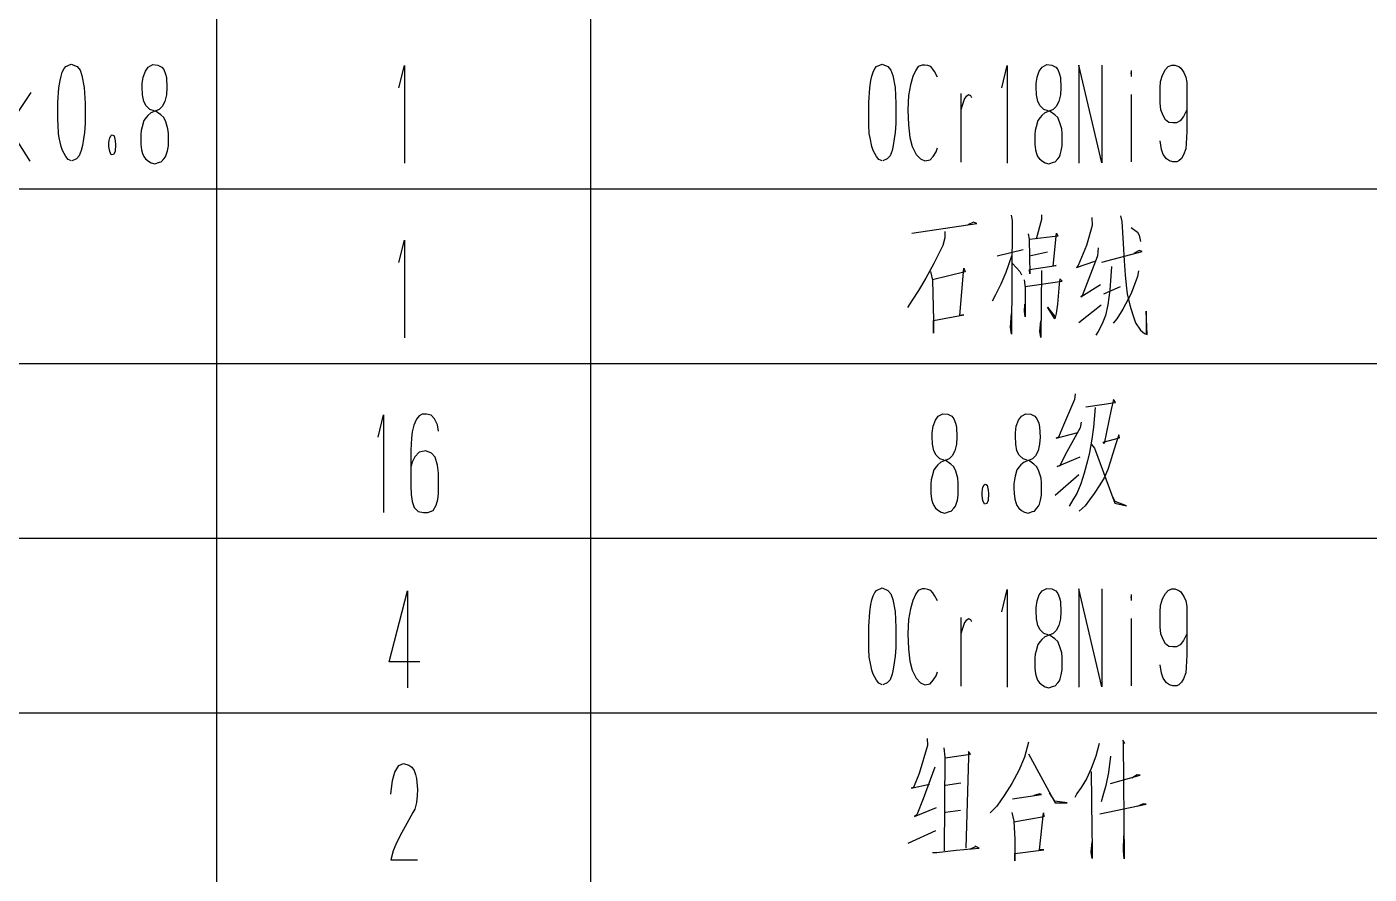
# Model space of a CAD drawing. Extents: x 0 to 2376, y 0 to 3364.
# Drawn here: x 1945.6 to 2160.8, y 406.1 to 542 of the extents above; entities that cross this region are included whole.
import ezdxf

# ---------------------------------------------------------------- set-up
doc = ezdxf.new("R2010")
doc.units = 0
doc.header["$MEASUREMENT"] = 0
doc.layers.add('6', color=7, linetype='Continuous')
doc.layers.add('9', color=7, linetype='Continuous')

# ---------------------------------------------------------------- blocks, each defined once
blk = doc.blocks.new('BLKENT205')
at = {"layer": '9', "color": 2, "linetype": 'Continuous'}
for p, q in [((2089.97, 426.745), (2088.61, 422.275)), ((2089.92, 427.843), (2089.97, 426.745)), ((2092.59, 426.353), (2092.75, 424.863)), ((2106.13, 427.294), (2105.5, 424.863)), ((2117.48, 427.059), (2116.95, 425.02)), ((2121.24, 427.608), (2121.56, 427.059)), ((2121.56, 427.059), (2121.35, 427.294)), ((2121.35, 427.294), (2121.5, 408.549)), ((2092.75, 424.863), (2092.64, 409.882)), ((2092.8, 424.784), (2096.88, 425.333)), ((2096.51, 424.863), (2096.09, 410.275)), ((2096.88, 425.333), (2096.51, 425.804)), ((2096.51, 425.804), (2096.51, 424.863)), ((2105.5, 424.863), (2104.61, 422.745)), ((2106.13, 425.412), (2110.42, 417.569)), ((2116.95, 425.02), (2116.22, 423.059)), ((2119.31, 425.02), (2118.99, 422.431)), ((2004.16, 421.12), (2004.58, 422.48)), ((2004.58, 422.48), (2005.18, 423.52)), ((2005.18, 423.52), (2005.93, 423.84)), ((2005.93, 423.84), (2006.82, 423.6)), ((2006.82, 423.6), (2007.29, 423.28)), ((2007.29, 423.28), (2007.63, 422.72)), ((2007.63, 422.72), (2007.87, 422.08)), ((2007.87, 422.08), (2008.03, 421.44)), ((2088.61, 422.275), (2087.73, 420)), ((2091.12, 423.294), (2089.29, 418.196)), ((2104.61, 422.745), (2103.46, 420.627)), ((2116.22, 423.059), (2115.44, 421.412)), ((2116.22, 422.588), (2116.33, 413.255)), ((2118.99, 422.431), (2118.57, 420.314)), ((2119.31, 420.627), (2124.07, 421.961)), ((2123.59, 422.039), (2122.71, 421.49)), ((2124.07, 421.961), (2123.59, 422.039)), ((2003.9, 418.96), (2004.16, 421.12)), ((2008.03, 421.44), (2008.21, 419.68)), ((2087.36, 419.922), (2090.29, 420.549)), ((2087.73, 420), (2087.36, 419.922)), ((2095.31, 420.706), (2092.85, 420.314)), ((2103.46, 420.627), (2102.26, 418.745)), ((2114.6, 420), (2113.92, 419.059)), ((2115.44, 421.412), (2114.6, 420)), ((2118.57, 420.314), (2118.1, 418.667)), ((2008.05, 417.6), (2007.74, 416.56)), ((2008.16, 418.72), (2008.05, 417.6)), ((2008.21, 419.68), (2008.16, 418.72)), ((2089.29, 418.196), (2088.25, 415.608)), ((2102.26, 418.745), (2101.06, 417.02)), ((2103.57, 418.196), (2108.22, 418.902)), ((2107.96, 418.98), (2107.02, 418.745)), ((2108.22, 418.902), (2107.96, 418.98)), ((2110.37, 417.804), (2109.53, 419.137)), ((2112.35, 417.569), (2110.37, 417.804)), ((2110.42, 417.569), (2112.35, 417.569)), ((2113.92, 419.059), (2113.56, 418.431)), ((2118.1, 418.667), (2117.79, 417.725)), ((2007.45, 416), (2006.46, 414.24)), ((2007.74, 416.56), (2007.45, 416)), ((2087.88, 415.373), (2091.39, 416.784)), ((2088.25, 415.608), (2087.88, 415.373)), ((2092.85, 416.078), (2095.25, 416.392)), ((2101.06, 417.02), (2100.01, 415.922)), ((2103.46, 416), (2103.83, 414.588)), ((2107.91, 410.039), (2108.54, 415.922)), ((2108.54, 415.922), (2108.64, 415.294)), ((2117.58, 415.765), (2125.01, 417.333)), ((2124.54, 417.412), (2123.59, 416.941)), ((2125.01, 417.333), (2124.54, 417.412)), ((2006.46, 414.24), (2005.41, 412.32)), ((2108.64, 415.294), (2103.83, 414.431)), ((2103.83, 414.588), (2103.99, 411.686)), ((2116.33, 413.255), (2116.38, 410.51)), ((2005.41, 412.32), (2004.71, 410.88)), ((2086.84, 411.059), (2091.28, 413.098)), ((2103.99, 411.686), (2103.99, 408.235)), ((2116.22, 409.647), (2116.38, 411.294)), ((2121.4, 409.882), (2121.45, 412.235)), ((2004.31, 409.84), (2003.9, 408.4)), ((2004.71, 410.88), (2004.31, 409.84)), ((2090.76, 409.569), (2091.44, 409.569)), ((2091.44, 409.569), (2094.58, 409.961)), ((2094.58, 409.961), (2098.24, 410.275)), ((2097.56, 410.431), (2096.77, 410.118)), ((2097.61, 410.588), (2097.56, 410.431)), ((2098.24, 410.275), (2097.61, 410.588)), ((2103.99, 409.412), (2108.64, 410.039)), ((2103.99, 408.235), (2103.99, 409.412)), ((2108.64, 410.039), (2107.91, 410.039)), ((2116.38, 408.627), (2116.22, 409.647)), ((2116.38, 410.51), (2116.38, 408.627)), ((2121.5, 408.549), (2121.4, 409.882)), ((2003.9, 408.4), (2008.21, 408.4))]:
    blk.add_line(p, q, dxfattribs=at)
blk = doc.blocks.new('BLKENT206')
at = {"layer": '9', "color": 2, "linetype": 'Continuous'}
for p, q in [((2081.79, 451.6), (2082.68, 452)), ((2082.68, 452), (2083.62, 451.6)), ((2003.63, 440.16), (2006.56, 451.52)), ((2006.56, 451.52), (2006.56, 436)), ((2080.88, 449.36), (2081.06, 450.08)), ((2081.06, 450.08), (2081.24, 450.72)), ((2081.24, 450.72), (2081.53, 451.28)), ((2081.53, 451.28), (2081.79, 451.6)), ((2083.62, 451.6), (2084.09, 451.04)), ((2084.09, 451.04), (2084.38, 450.16)), ((2084.38, 450.16), (2084.75, 448.24)), ((2087.62, 450), (2087.25, 448.64)), ((2088.09, 451.04), (2087.62, 450)), ((2088.48, 451.6), (2088.09, 451.04)), ((2089.08, 451.84), (2088.48, 451.6)), ((2089.53, 451.84), (2089.08, 451.84)), ((2090.03, 451.76), (2089.53, 451.84)), ((2090.47, 451.6), (2090.03, 451.76)), ((2090.81, 451.2), (2090.47, 451.6)), ((2091.1, 450.8), (2090.81, 451.2)), ((2091.57, 449.92), (2091.1, 450.8)), ((2101.87, 448.16), (2102.76, 451.76)), ((2102.76, 451.76), (2102.76, 436.08)), ((2107.39, 448.88), (2107.52, 449.92)), ((2107.52, 449.92), (2107.88, 450.88)), ((2107.88, 450.88), (2108.35, 451.52)), ((2108.35, 451.52), (2109.09, 451.92)), ((2109.09, 451.92), (2109.87, 451.84)), ((2109.87, 451.84), (2110.52, 451.52)), ((2110.52, 451.52), (2110.84, 451.12)), ((2110.84, 451.12), (2111.12, 450.4)), ((2111.12, 450.4), (2111.26, 449.84)), ((2111.26, 449.84), (2111.33, 448.16)), ((2117.92, 436.16), (2114.21, 451.84)), ((2114.21, 451.84), (2114.21, 436.08)), ((2117.92, 451.84), (2117.92, 436.16)), ((2122.65, 450.48), (2122.5, 450.48)), ((2122.6, 450.96), (2122.6, 450)), ((2127.33, 449.2), (2127.62, 450.24)), ((2127.62, 450.24), (2128.12, 451.12)), ((2128.12, 451.12), (2128.56, 451.6)), ((2128.56, 451.6), (2129.16, 451.84)), ((2129.16, 451.84), (2129.63, 451.84)), ((2129.63, 451.84), (2130.24, 451.6)), ((2130.24, 451.6), (2130.58, 451.36)), ((2130.58, 451.36), (2130.76, 451.12)), ((2130.76, 451.12), (2131.07, 450.64)), ((2131.07, 450.64), (2131.36, 449.92)), ((2131.36, 449.92), (2131.52, 449.04)), ((2080.54, 445.84), (2080.69, 448.16)), ((2080.69, 448.16), (2080.88, 449.36)), ((2084.75, 448.24), (2084.9, 445.68)), ((2087.25, 448.64), (2086.94, 446.96)), ((2107.39, 448.32), (2107.39, 448.88)), ((2107.44, 447.04), (2107.39, 448.32)), ((2111.33, 448.16), (2111.26, 447.04)), ((2127.26, 448.16), (2127.33, 449.2)), ((2127.26, 447.04), (2127.26, 448.16)), ((2131.52, 449.04), (2131.54, 448.16)), ((2131.54, 448.16), (2131.54, 444.48)), ((2080.54, 443.04), (2080.54, 445.84)), ((2084.9, 445.68), (2084.9, 443.6)), ((2086.94, 446.96), (2086.81, 444.64)), ((2095.33, 447.28), (2095.33, 436.24)), ((2095.73, 446), (2095.52, 445.36)), ((2095.91, 446.48), (2095.73, 446)), ((2096.14, 446.8), (2095.91, 446.48)), ((2096.61, 447.04), (2096.14, 446.8)), ((2096.93, 446.88), (2096.61, 447.04)), ((2097.06, 446.56), (2096.93, 446.88)), ((2107.65, 446), (2107.44, 447.04)), ((2108.01, 445.28), (2107.65, 446)), ((2111.02, 446), (2110.6, 445.2)), ((2111.26, 447.04), (2111.02, 446)), ((2122.6, 447.12), (2122.6, 436.32)), ((2127.26, 445.76), (2127.26, 447.04)), ((2127.36, 444.64), (2127.26, 445.76)), ((2084.9, 443.6), (2084.88, 442.48)), ((2086.81, 444.64), (2086.89, 442.24)), ((2095.52, 445.36), (2095.33, 444.64)), ((2108.01, 443.44), (2107.65, 442.96)), ((2108.61, 444.72), (2108.01, 445.28)), ((2108.27, 443.76), (2108.01, 443.44)), ((2108.77, 444.16), (2108.27, 443.76)), ((2109.29, 444.48), (2108.61, 444.72)), ((2109.74, 444.56), (2108.77, 444.16)), ((2110.37, 443.84), (2109.48, 444.48)), ((2110.1, 444.72), (2109.74, 444.56)), ((2110.6, 445.2), (2110.1, 444.72)), ((2110.84, 443.44), (2110.37, 443.84)), ((2111.15, 442.72), (2110.84, 443.44)), ((2127.73, 443.76), (2127.36, 444.64)), ((2128.12, 443.04), (2127.73, 443.76)), ((2131.02, 443.6), (2130.47, 442.88)), ((2131.52, 444.64), (2131.02, 443.6)), ((2131.54, 444.48), (2131.54, 441.2)), ((2080.56, 442.24), (2080.54, 443.04)), ((2080.61, 440.88), (2080.56, 442.24)), ((2084.88, 442.48), (2084.77, 441.04)), ((2086.89, 442.24), (2087.12, 440.24)), ((2107.23, 441.36), (2107.15, 440.72)), ((2107.36, 441.92), (2107.23, 441.36)), ((2107.65, 442.96), (2107.36, 441.92)), ((2111.52, 441.6), (2111.15, 442.72)), ((2111.57, 440.88), (2111.52, 441.6)), ((2128.64, 442.64), (2128.12, 443.04)), ((2129.32, 442.56), (2128.64, 442.64)), ((2129.9, 442.56), (2129.32, 442.56)), ((2130.47, 442.88), (2129.9, 442.56)), ((2008.58, 440.16), (2003.63, 440.16)), ((2080.75, 440.16), (2080.61, 440.88)), ((2081.06, 438.8), (2080.75, 440.16)), ((2084.64, 440), (2084.48, 438.96)), ((2084.77, 441.04), (2084.64, 440)), ((2087.12, 440.24), (2087.52, 438.8)), ((2107.15, 440.72), (2107.15, 440)), ((2107.15, 440), (2107.18, 439.12)), ((2107.18, 439.12), (2107.28, 438.24)), ((2111.57, 439.84), (2111.57, 440.88)), ((2111.57, 438.88), (2111.57, 439.84)), ((2127.46, 438.32), (2127.26, 439.68)), ((2131.46, 439.28), (2131.36, 438.4)), ((2131.54, 441.2), (2131.46, 439.28)), ((2081.27, 438.16), (2081.06, 438.8)), ((2081.79, 437.2), (2081.27, 438.16)), ((2082.18, 436.72), (2081.79, 437.2)), ((2083.96, 437.28), (2083.52, 436.8)), ((2084.27, 438.16), (2083.96, 437.28)), ((2084.48, 438.96), (2084.27, 438.16)), ((2087.52, 438.8), (2088.14, 437.52)), ((2088.14, 437.52), (2088.85, 436.8)), ((2090.39, 436.64), (2090.86, 437.2)), ((2090.86, 437.2), (2091.33, 437.92)), ((2091.33, 437.92), (2091.57, 438.56)), ((2107.28, 438.24), (2107.44, 437.68)), ((2107.44, 437.68), (2107.62, 437.2)), ((2107.62, 437.2), (2107.93, 436.8)), ((2110.84, 436.8), (2111.1, 437.12)), ((2111.1, 437.12), (2111.23, 437.44)), ((2111.23, 437.44), (2111.41, 438.08)), ((2111.41, 438.08), (2111.57, 438.88)), ((2127.75, 437.52), (2127.46, 438.32)), ((2128.3, 436.8), (2127.75, 437.52)), ((2131.02, 437.44), (2130.71, 436.88)), ((2131.36, 438.4), (2131.02, 437.44)), ((2082.71, 436.48), (2082.18, 436.72)), ((2083.52, 436.8), (2082.81, 436.48)), ((2088.85, 436.8), (2089.53, 436.48)), ((2089.53, 436.48), (2090.39, 436.64)), ((2107.93, 436.8), (2108.38, 436.4)), ((2108.38, 436.4), (2108.82, 436.16)), ((2108.82, 436.16), (2109.43, 436)), ((2109.43, 436), (2110.16, 436.24)), ((2110.16, 436.24), (2110.44, 436.32)), ((2110.44, 436.32), (2110.84, 436.8)), ((2128.75, 436.48), (2128.3, 436.8)), ((2129.32, 436.32), (2128.75, 436.48)), ((2129.95, 436.32), (2129.32, 436.32)), ((2130.26, 436.48), (2129.95, 436.32)), ((2130.71, 436.88), (2130.26, 436.48))]:
    blk.add_line(p, q, dxfattribs=at)
blk = doc.blocks.new('BLKENT207')
at = {"layer": '9', "color": 2, "linetype": 'Continuous'}
for p, q in [((2113.52, 482.196), (2111.79, 478.118)), ((2113.62, 483.137), (2113.52, 482.196)), ((2119.79, 482.196), (2119.43, 480.627)), ((2120.1, 481.725), (2119.79, 482.196)), ((2115.35, 481.02), (2120.1, 481.725)), ((2116.86, 480.941), (2116.6, 477.804)), ((2119.43, 480.627), (2118.27, 475.137)), ((2001.87, 476.16), (2002.76, 479.76)), ((2002.76, 479.76), (2002.76, 464.08)), ((2007.62, 478.08), (2007.33, 477.04)), ((2008.04, 479.04), (2007.62, 478.08)), ((2008.46, 479.6), (2008.04, 479.04)), ((2008.95, 479.84), (2008.46, 479.6)), ((2009.61, 479.84), (2008.95, 479.84)), ((2010.39, 479.68), (2009.61, 479.84)), ((2010.92, 479.12), (2010.39, 479.68)), ((2011.39, 478.16), (2010.92, 479.12)), ((2011.57, 477.12), (2011.39, 478.16)), ((2090.72, 476.88), (2090.85, 477.92)), ((2090.85, 477.92), (2091.22, 478.88)), ((2091.22, 478.88), (2091.69, 479.52)), ((2091.69, 479.52), (2092.42, 479.92)), ((2092.42, 479.92), (2093.2, 479.84)), ((2093.2, 479.84), (2093.86, 479.52)), ((2093.86, 479.52), (2094.17, 479.12)), ((2094.17, 479.12), (2094.46, 478.4)), ((2094.46, 478.4), (2094.59, 477.84)), ((2094.59, 477.84), (2094.67, 476.16)), ((2104.05, 476.88), (2104.18, 477.92)), ((2104.18, 477.92), (2104.55, 478.88)), ((2104.55, 478.88), (2105.02, 479.52)), ((2105.02, 479.52), (2105.75, 479.92)), ((2105.75, 479.92), (2106.54, 479.84)), ((2106.54, 479.84), (2107.19, 479.52)), ((2107.19, 479.52), (2107.5, 479.12)), ((2107.5, 479.12), (2107.79, 478.4)), ((2107.79, 478.4), (2107.92, 477.84)), ((2107.92, 477.84), (2108, 476.16)), ((2111.79, 478.118), (2110.95, 476.157)), ((2114.61, 478.588), (2114.46, 477.647)), ((2116.6, 477.804), (2116.29, 475.843)), ((2007.25, 476), (2007.1, 474.08)), ((2007.33, 477.04), (2007.25, 476)), ((2090.72, 476.32), (2090.72, 476.88)), ((2090.77, 475.04), (2090.72, 476.32)), ((2094.67, 476.16), (2094.59, 475.04)), ((2104.05, 476.32), (2104.05, 476.88)), ((2104.1, 475.04), (2104.05, 476.32)), ((2108, 476.16), (2107.92, 475.04)), ((2110.59, 476), (2114.09, 476.941)), ((2110.95, 476.157), (2110.59, 476)), ((2114.46, 477.647), (2112.31, 473.804)), ((2116.29, 475.843), (2115.92, 473.725)), ((2118.12, 475.373), (2120.73, 476.078)), ((2120.63, 476.549), (2120.21, 475.294)), ((2120.73, 476.078), (2120.63, 476.549)), ((2007.1, 474.08), (2007.1, 468.32)), ((2008.46, 473.76), (2007.78, 473.04)), ((2009.5, 474), (2008.46, 473.76)), ((2010.44, 473.6), (2009.5, 474)), ((2011.02, 472.96), (2010.44, 473.6)), ((2090.98, 474), (2090.77, 475.04)), ((2091.35, 473.28), (2090.98, 474)), ((2094.35, 474), (2093.93, 473.2)), ((2094.59, 475.04), (2094.35, 474)), ((2104.31, 474), (2104.1, 475.04)), ((2104.68, 473.28), (2104.31, 474)), ((2107.69, 474), (2107.27, 473.2)), ((2107.92, 475.04), (2107.69, 474)), ((2112.31, 473.804), (2111.11, 471.529)), ((2115.92, 473.725), (2115.61, 472.392)), ((2116.24, 474.98), (2116.76, 474.431)), ((2116.76, 474.431), (2120, 465.569)), ((2118.27, 475.137), (2118.12, 475.373)), ((2120.21, 475.294), (2119.63, 473.412)), ((2007.33, 472.16), (2007.15, 471.52)), ((2007.78, 473.04), (2007.33, 472.16)), ((2011.41, 471.68), (2011.02, 472.96)), ((2011.57, 470.4), (2011.41, 471.68)), ((2091.35, 471.44), (2090.98, 470.96)), ((2091.95, 472.72), (2091.35, 473.28)), ((2091.61, 471.76), (2091.35, 471.44)), ((2092.1, 472.16), (2091.61, 471.76)), ((2092.63, 472.48), (2091.95, 472.72)), ((2093.07, 472.56), (2092.1, 472.16)), ((2093.7, 471.84), (2092.81, 472.48)), ((2093.44, 472.72), (2093.07, 472.56)), ((2093.93, 473.2), (2093.44, 472.72)), ((2094.17, 471.44), (2093.7, 471.84)), ((2094.48, 470.72), (2094.17, 471.44)), ((2104.68, 471.44), (2104.31, 470.96)), ((2105.28, 472.72), (2104.68, 473.28)), ((2104.94, 471.76), (2104.68, 471.44)), ((2105.44, 472.16), (2104.94, 471.76)), ((2105.96, 472.48), (2105.28, 472.72)), ((2106.41, 472.56), (2105.44, 472.16)), ((2107.03, 471.84), (2106.14, 472.48)), ((2106.77, 472.72), (2106.41, 472.56)), ((2107.27, 473.2), (2106.77, 472.72)), ((2107.5, 471.44), (2107.03, 471.84)), ((2107.82, 470.72), (2107.5, 471.44)), ((2110.75, 471.451), (2114.46, 473.02)), ((2111.11, 471.529), (2110.75, 471.451)), ((2115.61, 472.392), (2115.09, 470.431)), ((2119.27, 472.157), (2118.85, 470.98)), ((2119.63, 473.412), (2119.27, 472.157)), ((2011.57, 468.24), (2011.57, 470.4)), ((2090.56, 469.36), (2090.48, 468.72)), ((2090.69, 469.92), (2090.56, 469.36)), ((2090.98, 470.96), (2090.69, 469.92)), ((2094.85, 469.6), (2094.48, 470.72)), ((2094.9, 468.88), (2094.85, 469.6)), ((2103.9, 469.36), (2103.82, 468.72)), ((2104.03, 469.92), (2103.9, 469.36)), ((2104.31, 470.96), (2104.03, 469.92)), ((2108.18, 469.6), (2107.82, 470.72)), ((2108.24, 468.88), (2108.18, 469.6)), ((2110.43, 466.902), (2114.2, 470.196)), ((2115.09, 470.431), (2114.56, 468.706)), ((2118.27, 469.647), (2117.59, 468.549)), ((2118.85, 470.98), (2118.27, 469.647)), ((2007.1, 468.32), (2007.15, 466.96)), ((2011.44, 466.16), (2011.57, 467.12)), ((2011.57, 467.12), (2011.57, 468.24)), ((2090.48, 468.72), (2090.48, 468)), ((2090.48, 468), (2090.51, 467.12)), ((2090.51, 467.12), (2090.61, 466.24)), ((2094.9, 467.84), (2094.9, 468.88)), ((2094.9, 466.88), (2094.9, 467.84)), ((2098.72, 467.36), (2098.77, 467.76)), ((2098.72, 466.8), (2098.72, 467.36)), ((2098.77, 467.76), (2098.85, 468.16)), ((2098.85, 468.16), (2099.06, 468.56)), ((2099.06, 468.56), (2099.19, 468.64)), ((2099.24, 468.64), (2099.53, 468.48)), ((2099.53, 468.48), (2099.71, 467.68)), ((2099.76, 467.12), (2099.69, 466)), ((2099.71, 467.68), (2099.76, 467.12)), ((2103.82, 468.72), (2103.82, 468)), ((2103.82, 468), (2103.84, 467.12)), ((2103.84, 467.12), (2103.95, 466.24)), ((2108.24, 467.84), (2108.24, 468.88)), ((2108.24, 466.88), (2108.24, 467.84)), ((2113.88, 467.137), (2113.26, 466.118)), ((2114.56, 468.706), (2113.88, 467.137)), ((2116.71, 467.137), (2115.92, 466.118)), ((2117.59, 468.549), (2116.71, 467.137)), ((2007.15, 466.96), (2007.31, 465.84)), ((2007.31, 465.84), (2007.65, 464.88)), ((2010.71, 464.4), (2011.2, 465.28)), ((2011.2, 465.28), (2011.44, 466.16)), ((2090.61, 466.24), (2090.77, 465.68)), ((2090.77, 465.68), (2090.95, 465.2)), ((2090.95, 465.2), (2091.27, 464.8)), ((2094.17, 464.8), (2094.43, 465.12)), ((2094.43, 465.12), (2094.56, 465.44)), ((2094.56, 465.44), (2094.75, 466.08)), ((2094.75, 466.08), (2094.9, 466.88)), ((2098.85, 466), (2098.72, 466.8)), ((2099.08, 465.44), (2098.85, 466)), ((2099.45, 465.52), (2099.08, 465.44)), ((2099.69, 466), (2099.45, 465.52)), ((2103.95, 466.24), (2104.1, 465.68)), ((2104.1, 465.68), (2104.29, 465.2)), ((2104.29, 465.2), (2104.6, 464.8)), ((2107.5, 464.8), (2107.76, 465.12)), ((2107.76, 465.12), (2107.9, 465.44)), ((2107.9, 465.44), (2108.08, 466.08)), ((2108.08, 466.08), (2108.24, 466.88)), ((2113.26, 466.118), (2112.68, 465.098)), ((2115.24, 465.176), (2114.3, 464.314)), ((2115.92, 466.118), (2115.24, 465.176)), ((2120.05, 465.882), (2119.63, 466.667)), ((2120, 465.569), (2121.88, 465.176)), ((2121.88, 465.176), (2120.05, 465.882)), ((2007.65, 464.88), (2008.27, 464.24)), ((2008.27, 464.24), (2009.16, 464.08)), ((2009.16, 464.08), (2009.87, 464.08)), ((2009.87, 464.08), (2010.71, 464.4)), ((2091.27, 464.8), (2091.71, 464.4)), ((2091.71, 464.4), (2092.16, 464.16)), ((2092.16, 464.16), (2092.76, 464)), ((2092.76, 464), (2093.49, 464.24)), ((2093.49, 464.24), (2093.78, 464.32)), ((2093.78, 464.32), (2094.17, 464.8)), ((2104.6, 464.8), (2105.05, 464.4)), ((2105.05, 464.4), (2105.49, 464.16)), ((2105.49, 464.16), (2106.09, 464)), ((2106.09, 464), (2106.82, 464.24)), ((2106.82, 464.24), (2107.11, 464.32)), ((2107.11, 464.32), (2107.5, 464.8))]:
    blk.add_line(p, q, dxfattribs=at)
blk = doc.blocks.new('BLKENT208')
at = {"layer": '9', "color": 2, "linetype": 'Continuous'}
for p, q in [((2087.46, 508.863), (2097.87, 510.431)), ((2097.35, 510.667), (2096.41, 510.196)), ((2097.87, 510.431), (2097.35, 510.667)), ((2103.36, 511.765), (2103.52, 510.902)), ((2103.52, 510.902), (2103.41, 492.706)), ((2108.22, 511.059), (2107.39, 507.922)), ((2108.22, 511.843), (2108.22, 511.059)), ((2116.38, 510.118), (2115.44, 506.902)), ((2116.33, 511.373), (2116.38, 510.118)), ((2120.88, 511.686), (2121.14, 510.745)), ((2121.14, 510.745), (2121.35, 507.216)), ((2092.75, 508.157), (2092.43, 506.902)), ((2092.75, 509.176), (2092.75, 508.157)), ((2106.08, 508.784), (2106.24, 507.922)), ((2110.84, 508.392), (2106.29, 507.843)), ((2110.1, 503.608), (2110.63, 508.863)), ((2110.63, 508.863), (2110.84, 508.392)), ((2122.6, 509.804), (2123.65, 509.02)), ((2123.65, 509.02), (2123.91, 508.549)), ((2123.91, 508.549), (2124.12, 507.529)), ((2005.2, 504.16), (2006.09, 507.76)), ((2006.09, 507.76), (2006.09, 492.08)), ((2092.43, 506.902), (2090.97, 504)), ((2101.11, 505.255), (2105.29, 506.275)), ((2106.24, 507.922), (2106.39, 502.353)), ((2106.34, 505.255), (2109.22, 505.882)), ((2115.44, 506.902), (2114.13, 503.686)), ((2117.32, 506.51), (2117.22, 505.255)), ((2117.9, 504.235), (2124.38, 505.961)), ((2121.35, 507.216), (2121.5, 504.471)), ((2123.91, 506.118), (2123.02, 505.647)), ((2124.38, 505.961), (2123.91, 506.118)), ((2090.97, 504), (2089.71, 501.647)), ((2103.41, 505.176), (2102.52, 502.588)), ((2103.57, 504), (2104.77, 502.745)), ((2106.34, 503.059), (2110.58, 503.686)), ((2110.58, 503.686), (2110.1, 503.608)), ((2113.87, 503.373), (2116.8, 504.392)), ((2114.13, 503.686), (2113.87, 503.373)), ((2117.16, 505.098), (2114.76, 498.824)), ((2117.22, 505.255), (2117.16, 505.098)), ((2121.5, 504.471), (2121.66, 502.196)), ((2089.71, 501.647), (2088.51, 499.686)), ((2090.44, 502.745), (2090.76, 501.333)), ((2095.99, 502.667), (2090.76, 501.412)), ((2095.15, 495.686), (2095.78, 503.294)), ((2095.78, 503.294), (2095.99, 502.667)), ((2102.52, 502.588), (2101.74, 500.706)), ((2104.77, 502.745), (2105.03, 502.196)), ((2106.39, 502.353), (2106.34, 503.059)), ((2108.22, 502.902), (2108.12, 492.157)), ((2111.2, 501.569), (2111.05, 500.706)), ((2111.57, 501.176), (2111.2, 501.569)), ((2119.46, 503.529), (2119.2, 499.765)), ((2121.66, 502.196), (2121.82, 500.549)), ((2123.65, 501.961), (2122.6, 499.216)), ((2123.8, 502.824), (2123.65, 501.961)), ((2088.51, 499.686), (2087.52, 498.118)), ((2090.76, 501.333), (2090.92, 494.902)), ((2101.74, 500.706), (2100.85, 498.98)), ((2105.45, 501.412), (2105.61, 500.157)), ((2105.61, 500.314), (2111.57, 501.176)), ((2105.61, 500.157), (2105.61, 495.451)), ((2111.05, 500.706), (2110.78, 497.49)), ((2114.55, 498.667), (2117.69, 500.627)), ((2118.21, 499.137), (2120.93, 500.314)), ((2119.2, 499.765), (2118.89, 497.412)), ((2121.82, 500.549), (2121.97, 499.137)), ((2087.52, 498.118), (2086.73, 496.941)), ((2100.85, 498.98), (2100.33, 497.961)), ((2105.5, 496.314), (2105.56, 497.49)), ((2110.78, 497.49), (2110.58, 496)), ((2117.79, 497.333), (2114.24, 494.51)), ((2114.76, 498.824), (2114.55, 498.667)), ((2118.89, 497.412), (2118.52, 495.686)), ((2122.6, 499.216), (2121.29, 496.706)), ((2121.97, 499.137), (2122.39, 497.333)), ((2122.39, 497.333), (2122.86, 495.765)), ((2090.92, 494.902), (2095.78, 495.765)), ((2095.78, 495.765), (2095.15, 495.686)), ((2103.25, 493.804), (2103.41, 496)), ((2105.61, 495.451), (2105.5, 496.314)), ((2110.37, 495.137), (2109.22, 497.02)), ((2109.22, 497.02), (2110.37, 495.529)), ((2110.58, 496), (2110.37, 495.137)), ((2118.52, 495.686), (2117.95, 494.353)), ((2120.3, 495.137), (2119.73, 494.431)), ((2121.29, 496.706), (2120.3, 495.137)), ((2122.86, 495.765), (2123.33, 494.51)), ((2125.16, 492.627), (2125.01, 496.392)), ((2125.01, 496.392), (2125.01, 492.784)), ((2090.92, 494.902), (2090.92, 492.863)), ((2090.92, 494.353), (2090.92, 494.902)), ((2090.92, 492.863), (2090.92, 494.353)), ((2103.41, 492.706), (2103.25, 493.804)), ((2107.96, 493.098), (2108.12, 494.824)), ((2108.12, 492.157), (2107.96, 493.098)), ((2117.32, 493.098), (2116.95, 492.549)), ((2117.95, 494.353), (2117.32, 493.098)), ((2123.33, 494.51), (2124.12, 493.333)), ((2124.12, 493.333), (2124.74, 492.784)), ((2124.74, 492.784), (2125.16, 492.627))]:
    blk.add_line(p, q, dxfattribs=at)
blk = doc.blocks.new('BLKENT209')
at = {"layer": '9', "color": 2, "linetype": 'Continuous'}
for p, q in [((1951.79, 535.6), (1952.68, 536)), ((1952.68, 536), (1953.62, 535.6)), ((1965.02, 535.52), (1965.75, 535.92)), ((1965.75, 535.92), (1966.54, 535.84)), ((2081.79, 535.6), (2082.68, 536)), ((2082.68, 536), (2083.62, 535.6)), ((2108.35, 535.52), (2109.09, 535.92)), ((2109.09, 535.92), (2109.87, 535.84)), ((1950.88, 533.36), (1951.06, 534.08)), ((1951.06, 534.08), (1951.24, 534.72)), ((1951.24, 534.72), (1951.53, 535.28)), ((1951.53, 535.28), (1951.79, 535.6)), ((1953.62, 535.6), (1954.09, 535.04)), ((1954.09, 535.04), (1954.38, 534.16)), ((1954.38, 534.16), (1954.74, 532.24)), ((1964.05, 532.88), (1964.18, 533.92)), ((1964.18, 533.92), (1964.55, 534.88)), ((1964.55, 534.88), (1965.02, 535.52)), ((1966.54, 535.84), (1967.19, 535.52)), ((1967.19, 535.52), (1967.5, 535.12)), ((1967.5, 535.12), (1967.79, 534.4)), ((1967.79, 534.4), (1967.92, 533.84)), ((1967.92, 533.84), (1968, 532.16)), ((2005.2, 532.16), (2006.09, 535.76)), ((2006.09, 535.76), (2006.09, 520.08)), ((2080.88, 533.36), (2081.06, 534.08)), ((2081.06, 534.08), (2081.24, 534.72)), ((2081.24, 534.72), (2081.53, 535.28)), ((2081.53, 535.28), (2081.79, 535.6)), ((2083.62, 535.6), (2084.09, 535.04)), ((2084.09, 535.04), (2084.38, 534.16)), ((2084.38, 534.16), (2084.75, 532.24)), ((2087.62, 534), (2087.25, 532.64)), ((2088.09, 535.04), (2087.62, 534)), ((2088.48, 535.6), (2088.09, 535.04)), ((2089.08, 535.84), (2088.48, 535.6)), ((2089.53, 535.84), (2089.08, 535.84)), ((2090.03, 535.76), (2089.53, 535.84)), ((2090.47, 535.6), (2090.03, 535.76)), ((2090.81, 535.2), (2090.47, 535.6)), ((2091.1, 534.8), (2090.81, 535.2)), ((2091.57, 533.92), (2091.1, 534.8)), ((2101.87, 532.16), (2102.76, 535.76)), ((2102.76, 535.76), (2102.76, 520.08)), ((2107.39, 532.88), (2107.52, 533.92)), ((2107.52, 533.92), (2107.88, 534.88)), ((2107.88, 534.88), (2108.35, 535.52)), ((2109.87, 535.84), (2110.52, 535.52)), ((2110.52, 535.52), (2110.84, 535.12)), ((2110.84, 535.12), (2111.12, 534.4)), ((2111.12, 534.4), (2111.26, 533.84)), ((2111.26, 533.84), (2111.33, 532.16)), ((2117.92, 520.16), (2114.21, 535.84)), ((2114.21, 535.84), (2114.21, 520.08)), ((2117.92, 535.84), (2117.92, 520.16)), ((2122.65, 534.48), (2122.5, 534.48)), ((2122.6, 534.96), (2122.6, 534)), ((2127.33, 533.2), (2127.62, 534.24)), ((2127.62, 534.24), (2128.12, 535.12)), ((2128.12, 535.12), (2128.56, 535.6)), ((2128.56, 535.6), (2129.16, 535.84)), ((2129.16, 535.84), (2129.63, 535.84)), ((2129.63, 535.84), (2130.24, 535.6)), ((2130.24, 535.6), (2130.58, 535.36)), ((2130.58, 535.36), (2130.76, 535.12)), ((2130.76, 535.12), (2131.07, 534.64)), ((2131.07, 534.64), (2131.36, 533.92)), ((2131.36, 533.92), (2131.52, 533.04)), ((1950.54, 529.84), (1950.69, 532.16)), ((1950.69, 532.16), (1950.88, 533.36)), ((1954.74, 532.24), (1954.9, 529.68)), ((1964.05, 532.32), (1964.05, 532.88)), ((1964.1, 531.04), (1964.05, 532.32)), ((1968, 532.16), (1967.92, 531.04)), ((2080.54, 529.84), (2080.69, 532.16)), ((2080.69, 532.16), (2080.88, 533.36)), ((2084.75, 532.24), (2084.9, 529.68)), ((2087.25, 532.64), (2086.94, 530.96)), ((2107.39, 532.32), (2107.39, 532.88)), ((2107.44, 531.04), (2107.39, 532.32)), ((2111.33, 532.16), (2111.26, 531.04)), ((2127.26, 532.16), (2127.33, 533.2)), ((2127.26, 531.04), (2127.26, 532.16)), ((2131.52, 533.04), (2131.54, 532.16)), ((2131.54, 532.16), (2131.54, 528.48)), ((1946.09, 520.4), (1939.03, 531.52)), ((1939.03, 520.64), (1946.25, 531.44)), ((1950.54, 527.04), (1950.54, 529.84)), ((1954.9, 529.68), (1954.9, 527.6)), ((1964.31, 530), (1964.1, 531.04)), ((1964.68, 529.28), (1964.31, 530)), ((1967.69, 530), (1967.27, 529.2)), ((1967.92, 531.04), (1967.69, 530)), ((2080.54, 527.04), (2080.54, 529.84)), ((2084.9, 529.68), (2084.9, 527.6)), ((2086.94, 530.96), (2086.81, 528.64)), ((2095.33, 531.28), (2095.33, 520.24)), ((2095.73, 530), (2095.52, 529.36)), ((2095.91, 530.48), (2095.73, 530)), ((2096.14, 530.8), (2095.91, 530.48)), ((2096.61, 531.04), (2096.14, 530.8)), ((2096.93, 530.88), (2096.61, 531.04)), ((2097.06, 530.56), (2096.93, 530.88)), ((2107.65, 530), (2107.44, 531.04)), ((2108.01, 529.28), (2107.65, 530)), ((2111.02, 530), (2110.6, 529.2)), ((2111.26, 531.04), (2111.02, 530)), ((2122.6, 531.12), (2122.6, 520.32)), ((2127.26, 529.76), (2127.26, 531.04)), ((2127.36, 528.64), (2127.26, 529.76)), ((1954.9, 527.6), (1954.88, 526.48)), ((1964.68, 527.44), (1964.31, 526.96)), ((1965.28, 528.72), (1964.68, 529.28)), ((1964.94, 527.76), (1964.68, 527.44)), ((1965.44, 528.16), (1964.94, 527.76)), ((1965.96, 528.48), (1965.28, 528.72)), ((1966.41, 528.56), (1965.44, 528.16)), ((1967.03, 527.84), (1966.14, 528.48)), ((1966.77, 528.72), (1966.41, 528.56)), ((1967.27, 529.2), (1966.77, 528.72)), ((1967.5, 527.44), (1967.03, 527.84)), ((1967.82, 526.72), (1967.5, 527.44)), ((2084.9, 527.6), (2084.88, 526.48)), ((2086.81, 528.64), (2086.89, 526.24)), ((2095.52, 529.36), (2095.33, 528.64)), ((2108.01, 527.44), (2107.65, 526.96)), ((2108.61, 528.72), (2108.01, 529.28)), ((2108.27, 527.76), (2108.01, 527.44)), ((2108.77, 528.16), (2108.27, 527.76)), ((2109.29, 528.48), (2108.61, 528.72)), ((2109.74, 528.56), (2108.77, 528.16)), ((2110.37, 527.84), (2109.48, 528.48)), ((2110.1, 528.72), (2109.74, 528.56)), ((2110.6, 529.2), (2110.1, 528.72)), ((2110.84, 527.44), (2110.37, 527.84)), ((2111.15, 526.72), (2110.84, 527.44)), ((2127.73, 527.76), (2127.36, 528.64)), ((2128.12, 527.04), (2127.73, 527.76)), ((2131.02, 527.6), (2130.47, 526.88)), ((2131.52, 528.64), (2131.02, 527.6)), ((2131.54, 528.48), (2131.54, 525.2)), ((1950.56, 526.24), (1950.54, 527.04)), ((1950.61, 524.88), (1950.56, 526.24)), ((1954.88, 526.48), (1954.77, 525.04)), ((1963.9, 525.36), (1963.82, 524.72)), ((1964.03, 525.92), (1963.9, 525.36)), ((1964.31, 526.96), (1964.03, 525.92)), ((1968.18, 525.6), (1967.82, 526.72)), ((1968.24, 524.88), (1968.18, 525.6)), ((2080.56, 526.24), (2080.54, 527.04)), ((2080.61, 524.88), (2080.56, 526.24)), ((2084.88, 526.48), (2084.77, 525.04)), ((2086.89, 526.24), (2087.12, 524.24)), ((2107.23, 525.36), (2107.15, 524.72)), ((2107.36, 525.92), (2107.23, 525.36)), ((2107.65, 526.96), (2107.36, 525.92)), ((2111.52, 525.6), (2111.15, 526.72)), ((2111.57, 524.88), (2111.52, 525.6)), ((2128.64, 526.64), (2128.12, 527.04)), ((2129.32, 526.56), (2128.64, 526.64)), ((2129.9, 526.56), (2129.32, 526.56)), ((2130.47, 526.88), (2129.9, 526.56)), ((2131.54, 525.2), (2131.46, 523.28)), ((1950.74, 524.16), (1950.61, 524.88)), ((1951.06, 522.8), (1950.74, 524.16)), ((1954.64, 524), (1954.48, 522.96)), ((1954.77, 525.04), (1954.64, 524)), ((1958.72, 523.36), (1958.77, 523.76)), ((1958.72, 522.8), (1958.72, 523.36)), ((1958.77, 523.76), (1958.85, 524.16)), ((1958.85, 524.16), (1959.06, 524.56)), ((1959.06, 524.56), (1959.19, 524.64)), ((1959.24, 524.64), (1959.53, 524.48)), ((1959.53, 524.48), (1959.71, 523.68)), ((1959.76, 523.12), (1959.69, 522)), ((1959.71, 523.68), (1959.76, 523.12)), ((1963.82, 524.72), (1963.82, 524)), ((1963.82, 524), (1963.84, 523.12)), ((1963.84, 523.12), (1963.95, 522.24)), ((1968.24, 523.84), (1968.24, 524.88)), ((1968.24, 522.88), (1968.24, 523.84)), ((2080.75, 524.16), (2080.61, 524.88)), ((2081.06, 522.8), (2080.75, 524.16)), ((2084.64, 524), (2084.48, 522.96)), ((2084.77, 525.04), (2084.64, 524)), ((2087.12, 524.24), (2087.52, 522.8)), ((2107.15, 524.72), (2107.15, 524)), ((2107.15, 524), (2107.18, 523.12)), ((2107.18, 523.12), (2107.28, 522.24)), ((2111.57, 523.84), (2111.57, 524.88)), ((2111.57, 522.88), (2111.57, 523.84)), ((2127.46, 522.32), (2127.26, 523.68)), ((2131.46, 523.28), (2131.36, 522.4)), ((1951.27, 522.16), (1951.06, 522.8)), ((1951.79, 521.2), (1951.27, 522.16)), ((1952.18, 520.72), (1951.79, 521.2)), ((1953.96, 521.28), (1953.52, 520.8)), ((1954.27, 522.16), (1953.96, 521.28)), ((1954.48, 522.96), (1954.27, 522.16)), ((1958.85, 522), (1958.72, 522.8)), ((1959.08, 521.44), (1958.85, 522)), ((1959.45, 521.52), (1959.08, 521.44)), ((1959.69, 522), (1959.45, 521.52)), ((1963.95, 522.24), (1964.1, 521.68)), ((1964.1, 521.68), (1964.29, 521.2)), ((1964.29, 521.2), (1964.6, 520.8)), ((1967.5, 520.8), (1967.76, 521.12)), ((1967.76, 521.12), (1967.9, 521.44)), ((1967.9, 521.44), (1968.08, 522.08)), ((1968.08, 522.08), (1968.24, 522.88)), ((2081.27, 522.16), (2081.06, 522.8)), ((2081.79, 521.2), (2081.27, 522.16)), ((2082.18, 520.72), (2081.79, 521.2)), ((2083.96, 521.28), (2083.52, 520.8)), ((2084.27, 522.16), (2083.96, 521.28)), ((2084.48, 522.96), (2084.27, 522.16)), ((2087.52, 522.8), (2088.14, 521.52)), ((2088.14, 521.52), (2088.85, 520.8)), ((2090.39, 520.64), (2090.86, 521.2)), ((2090.86, 521.2), (2091.33, 521.92)), ((2091.33, 521.92), (2091.57, 522.56)), ((2107.28, 522.24), (2107.44, 521.68)), ((2107.44, 521.68), (2107.62, 521.2)), ((2107.62, 521.2), (2107.93, 520.8)), ((2110.84, 520.8), (2111.1, 521.12)), ((2111.1, 521.12), (2111.23, 521.44)), ((2111.23, 521.44), (2111.41, 522.08)), ((2111.41, 522.08), (2111.57, 522.88)), ((2127.75, 521.52), (2127.46, 522.32)), ((2128.3, 520.8), (2127.75, 521.52)), ((2130.71, 520.88), (2130.26, 520.48)), ((2131.02, 521.44), (2130.71, 520.88)), ((2131.36, 522.4), (2131.02, 521.44)), ((1952.71, 520.48), (1952.18, 520.72)), ((1953.52, 520.8), (1952.81, 520.48)), ((1964.6, 520.8), (1965.05, 520.4)), ((1965.05, 520.4), (1965.49, 520.16)), ((1965.49, 520.16), (1966.09, 520)), ((1966.09, 520), (1966.82, 520.24)), ((1966.82, 520.24), (1967.11, 520.32)), ((1967.11, 520.32), (1967.5, 520.8)), ((2082.71, 520.48), (2082.18, 520.72)), ((2083.52, 520.8), (2082.81, 520.48)), ((2088.85, 520.8), (2089.53, 520.48)), ((2089.53, 520.48), (2090.39, 520.64)), ((2107.93, 520.8), (2108.38, 520.4)), ((2108.38, 520.4), (2108.82, 520.16)), ((2108.82, 520.16), (2109.43, 520)), ((2109.43, 520), (2110.16, 520.24)), ((2110.16, 520.24), (2110.44, 520.32)), ((2110.44, 520.32), (2110.84, 520.8)), ((2128.75, 520.48), (2128.3, 520.8)), ((2129.32, 520.32), (2128.75, 520.48)), ((2129.95, 520.32), (2129.32, 520.32)), ((2130.26, 520.48), (2129.95, 520.32))]:
    blk.add_line(p, q, dxfattribs=at)
blk = doc.blocks.new('BLKENT201')
at = {"layer": '9'}
for name in ['BLKENT209', 'BLKENT208', 'BLKENT207', 'BLKENT206', 'BLKENT205']:
    blk.add_blockref(name, (0, 0), dxfattribs=at)
blk = doc.blocks.new('BLKENT184')
at = {"layer": '9', "color": 1, "linetype": 'Continuous'}
for p, q in [((1976, 280), (1976, 1664)), ((2036, 280), (2036, 1664)), ((1616, 516), (2336, 516)), ((1616, 488), (2336, 488)), ((1616, 460), (2336, 460)), ((1616, 432), (2336, 432))]:
    blk.add_line(p, q, dxfattribs=at)
at = {"layer": '9'}
blk.add_blockref('BLKENT201', (0, 0), dxfattribs=at)

msp = doc.modelspace()

# ---------------------------------------------------------------- block references
at = {"layer": '6'}
msp.add_blockref('BLKENT184', (0, 0), dxfattribs=at)

doc.saveas('drawing.dxf')
